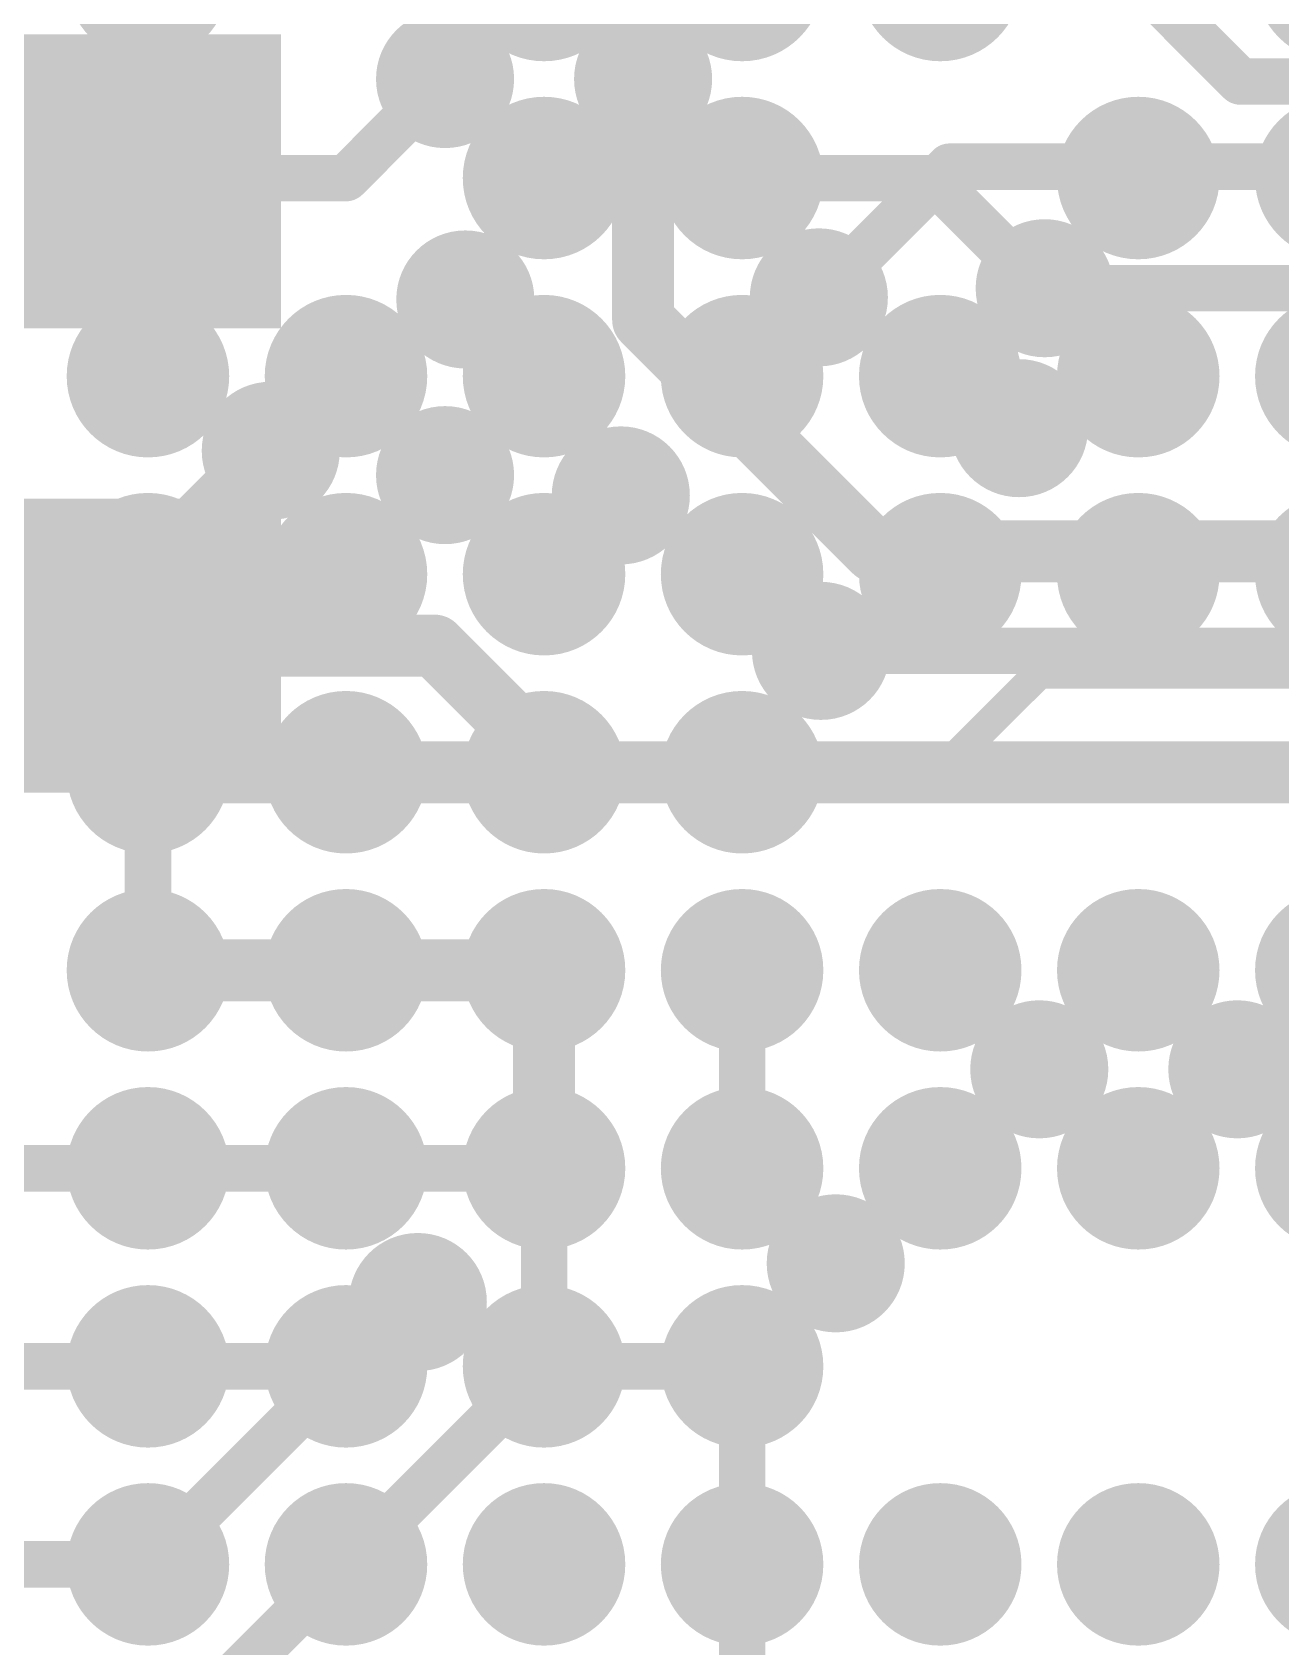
# Model space of a CAD drawing. Header units: millimetres. Extents: x -0.39 to 4.37, y -0.38 to 3.54.
# Drawn here: x 1.9392 to 2.1005, y 1.6705 to 1.8791 of the extents above; entities that cross this region are included whole.
import ezdxf

# ---------------------------------------------------------------- set-up
doc = ezdxf.new("R2010")
doc.units = ezdxf.units.MM
doc.header["$MEASUREMENT"] = 0
for name, color, linetype in [('BottomLayer', 5, 'Continuous'), ('BottomPaste', 16, 'Continuous'), ('BottomSolder', 6, 'Continuous'), ('TopLayer', 1, 'Continuous'), ('TopPaste', 8, 'Continuous'), ('TopSolder', 216, 'Continuous'), ('ViaHoleLayer', 16, 'Continuous')]:
    doc.layers.add(name, color=color, linetype=linetype)

# ---------------------------------------------------------------- blocks, each defined once
blk = doc.blocks.new('C__0603_B_277')
at = {"layer": 'BottomLayer'}
for points in [[(-0.015, 0.0175), (-0.015, -0.0175), (-0.045, -0.0175), (-0.045, 0.0175)], [(0.045, 0.0175), (0.045, -0.0175), (0.015, -0.0175), (0.015, 0.0175)]]:
    blk.add_hatch(color=5, dxfattribs=at).paths.add_polyline_path(points)
at = {"layer": 'BottomPaste'}
for points in [[(-0.015, 0.0175), (-0.015, -0.0175), (-0.045, -0.0175), (-0.045, 0.0175)], [(0.045, 0.0175), (0.045, -0.0175), (0.015, -0.0175), (0.015, 0.0175)]]:
    blk.add_hatch(color=16, dxfattribs=at).paths.add_polyline_path(points)
at = {"layer": 'BottomSolder'}
for points in [[(-0.011, 0.0215), (-0.011, -0.0215), (-0.049, -0.0215), (-0.049, 0.0215)], [(0.049, 0.0215), (0.049, -0.0215), (0.011, -0.0215), (0.011, 0.0215)]]:
    blk.add_hatch(color=6, dxfattribs=at).paths.add_polyline_path(points)
blk = doc.blocks.new('RK3399_364')
at = {"layer": 'TopLayer'}
h = blk.add_hatch(color=1, dxfattribs=at)
edge = h.paths.add_edge_path()
edge.add_arc((-0.25591, -0.05118), 0.0065, 0, 360)
h = blk.add_hatch(color=1, dxfattribs=at)
edge = h.paths.add_edge_path()
edge.add_arc((-0.23032, -0.05118), 0.0065, 0, 360)
h = blk.add_hatch(color=1, dxfattribs=at)
edge = h.paths.add_edge_path()
edge.add_arc((-0.20472, -0.05118), 0.0065, 0, 360)
h = blk.add_hatch(color=1, dxfattribs=at)
edge = h.paths.add_edge_path()
edge.add_arc((-0.17913, -0.05118), 0.0065, 0, 360)
h = blk.add_hatch(color=1, dxfattribs=at)
edge = h.paths.add_edge_path()
edge.add_arc((-0.15354, -0.05118), 0.0065, 0, 360)
h = blk.add_hatch(color=1, dxfattribs=at)
edge = h.paths.add_edge_path()
edge.add_arc((-0.12795, -0.05118), 0.0065, 0, 360)
h = blk.add_hatch(color=1, dxfattribs=at)
edge = h.paths.add_edge_path()
edge.add_arc((-0.20472, -0.07677), 0.0065, 0, 360)
h = blk.add_hatch(color=1, dxfattribs=at)
edge = h.paths.add_edge_path()
edge.add_arc((-0.17913, -0.07677), 0.0065, 0, 360)
h = blk.add_hatch(color=1, dxfattribs=at)
edge = h.paths.add_edge_path()
edge.add_arc((-0.15354, -0.07677), 0.0065, 0, 360)
h = blk.add_hatch(color=1, dxfattribs=at)
edge = h.paths.add_edge_path()
edge.add_arc((-0.12795, -0.07677), 0.0065, 0, 360)
h = blk.add_hatch(color=1, dxfattribs=at)
edge = h.paths.add_edge_path()
edge.add_arc((-0.25591, -0.10236), 0.0065, 0, 360)
h = blk.add_hatch(color=1, dxfattribs=at)
edge = h.paths.add_edge_path()
edge.add_arc((-0.23032, -0.10236), 0.0065, 0, 360)
h = blk.add_hatch(color=1, dxfattribs=at)
edge = h.paths.add_edge_path()
edge.add_arc((-0.20472, -0.10236), 0.0065, 0, 360)
h = blk.add_hatch(color=1, dxfattribs=at)
edge = h.paths.add_edge_path()
edge.add_arc((-0.17913, -0.10236), 0.0065, 0, 360)
h = blk.add_hatch(color=1, dxfattribs=at)
edge = h.paths.add_edge_path()
edge.add_arc((-0.15354, -0.10236), 0.0065, 0, 360)
h = blk.add_hatch(color=1, dxfattribs=at)
edge = h.paths.add_edge_path()
edge.add_arc((-0.12795, -0.10236), 0.0065, 0, 360)
h = blk.add_hatch(color=1, dxfattribs=at)
edge = h.paths.add_edge_path()
edge.add_arc((-0.25591, -0.12795), 0.0065, 0, 360)
h = blk.add_hatch(color=1, dxfattribs=at)
edge = h.paths.add_edge_path()
edge.add_arc((-0.23032, -0.12795), 0.0065, 0, 360)
h = blk.add_hatch(color=1, dxfattribs=at)
edge = h.paths.add_edge_path()
edge.add_arc((-0.20472, -0.12795), 0.0065, 0, 360)
h = blk.add_hatch(color=1, dxfattribs=at)
edge = h.paths.add_edge_path()
edge.add_arc((-0.17913, -0.12795), 0.0065, 0, 360)
h = blk.add_hatch(color=1, dxfattribs=at)
edge = h.paths.add_edge_path()
edge.add_arc((-0.15354, -0.12795), 0.0065, 0, 360)
h = blk.add_hatch(color=1, dxfattribs=at)
edge = h.paths.add_edge_path()
edge.add_arc((-0.12795, -0.12795), 0.0065, 0, 360)
h = blk.add_hatch(color=1, dxfattribs=at)
edge = h.paths.add_edge_path()
edge.add_arc((-0.20472, -0.15354), 0.0065, 0, 360)
h = blk.add_hatch(color=1, dxfattribs=at)
edge = h.paths.add_edge_path()
edge.add_arc((-0.17913, -0.15354), 0.0065, 0, 360)
h = blk.add_hatch(color=1, dxfattribs=at)
edge = h.paths.add_edge_path()
edge.add_arc((-0.15354, -0.15354), 0.0065, 0, 360)
h = blk.add_hatch(color=1, dxfattribs=at)
edge = h.paths.add_edge_path()
edge.add_arc((-0.12795, -0.15354), 0.0065, 0, 360)
h = blk.add_hatch(color=1, dxfattribs=at)
edge = h.paths.add_edge_path()
edge.add_arc((-0.25591, -0.17913), 0.0065, 0, 360)
h = blk.add_hatch(color=1, dxfattribs=at)
edge = h.paths.add_edge_path()
edge.add_arc((-0.23032, -0.17913), 0.0065, 0, 360)
h = blk.add_hatch(color=1, dxfattribs=at)
edge = h.paths.add_edge_path()
edge.add_arc((-0.20472, -0.17913), 0.0065, 0, 360)
h = blk.add_hatch(color=1, dxfattribs=at)
edge = h.paths.add_edge_path()
edge.add_arc((-0.17913, -0.17913), 0.0065, 0, 360)
h = blk.add_hatch(color=1, dxfattribs=at)
edge = h.paths.add_edge_path()
edge.add_arc((-0.15354, -0.17913), 0.0065, 0, 360)
h = blk.add_hatch(color=1, dxfattribs=at)
edge = h.paths.add_edge_path()
edge.add_arc((-0.12795, -0.17913), 0.0065, 0, 360)
h = blk.add_hatch(color=1, dxfattribs=at)
edge = h.paths.add_edge_path()
edge.add_arc((-0.25591, -0.20472), 0.0065, 0, 360)
h = blk.add_hatch(color=1, dxfattribs=at)
edge = h.paths.add_edge_path()
edge.add_arc((-0.23032, -0.20472), 0.0065, 0, 360)
h = blk.add_hatch(color=1, dxfattribs=at)
edge = h.paths.add_edge_path()
edge.add_arc((-0.20472, -0.20472), 0.0065, 0, 360)
h = blk.add_hatch(color=1, dxfattribs=at)
edge = h.paths.add_edge_path()
edge.add_arc((-0.17913, -0.20472), 0.0065, 0, 360)
h = blk.add_hatch(color=1, dxfattribs=at)
edge = h.paths.add_edge_path()
edge.add_arc((-0.15354, -0.20472), 0.0065, 0, 360)
h = blk.add_hatch(color=1, dxfattribs=at)
edge = h.paths.add_edge_path()
edge.add_arc((-0.12795, -0.20472), 0.0065, 0, 360)
h = blk.add_hatch(color=1, dxfattribs=at)
edge = h.paths.add_edge_path()
edge.add_arc((-0.25591, -0.23032), 0.0065, 0, 360)
h = blk.add_hatch(color=1, dxfattribs=at)
edge = h.paths.add_edge_path()
edge.add_arc((-0.20472, -0.23032), 0.0065, 0, 360)
h = blk.add_hatch(color=1, dxfattribs=at)
edge = h.paths.add_edge_path()
edge.add_arc((-0.17913, -0.23032), 0.0065, 0, 360)
h = blk.add_hatch(color=1, dxfattribs=at)
edge = h.paths.add_edge_path()
edge.add_arc((-0.12795, -0.23032), 0.0065, 0, 360)
at = {"layer": 'TopPaste'}
h = blk.add_hatch(color=8, dxfattribs=at)
edge = h.paths.add_edge_path()
edge.add_arc((-0.25591, -0.05118), 0.0065, 0, 360)
h = blk.add_hatch(color=8, dxfattribs=at)
edge = h.paths.add_edge_path()
edge.add_arc((-0.23032, -0.05118), 0.0065, 0, 360)
h = blk.add_hatch(color=8, dxfattribs=at)
edge = h.paths.add_edge_path()
edge.add_arc((-0.20472, -0.05118), 0.0065, 0, 360)
h = blk.add_hatch(color=8, dxfattribs=at)
edge = h.paths.add_edge_path()
edge.add_arc((-0.17913, -0.05118), 0.0065, 0, 360)
h = blk.add_hatch(color=8, dxfattribs=at)
edge = h.paths.add_edge_path()
edge.add_arc((-0.15354, -0.05118), 0.0065, 0, 360)
h = blk.add_hatch(color=8, dxfattribs=at)
edge = h.paths.add_edge_path()
edge.add_arc((-0.12795, -0.05118), 0.0065, 0, 360)
h = blk.add_hatch(color=8, dxfattribs=at)
edge = h.paths.add_edge_path()
edge.add_arc((-0.20472, -0.07677), 0.0065, 0, 360)
h = blk.add_hatch(color=8, dxfattribs=at)
edge = h.paths.add_edge_path()
edge.add_arc((-0.17913, -0.07677), 0.0065, 0, 360)
h = blk.add_hatch(color=8, dxfattribs=at)
edge = h.paths.add_edge_path()
edge.add_arc((-0.15354, -0.07677), 0.0065, 0, 360)
h = blk.add_hatch(color=8, dxfattribs=at)
edge = h.paths.add_edge_path()
edge.add_arc((-0.12795, -0.07677), 0.0065, 0, 360)
h = blk.add_hatch(color=8, dxfattribs=at)
edge = h.paths.add_edge_path()
edge.add_arc((-0.25591, -0.10236), 0.0065, 0, 360)
h = blk.add_hatch(color=8, dxfattribs=at)
edge = h.paths.add_edge_path()
edge.add_arc((-0.23032, -0.10236), 0.0065, 0, 360)
h = blk.add_hatch(color=8, dxfattribs=at)
edge = h.paths.add_edge_path()
edge.add_arc((-0.20472, -0.10236), 0.0065, 0, 360)
h = blk.add_hatch(color=8, dxfattribs=at)
edge = h.paths.add_edge_path()
edge.add_arc((-0.17913, -0.10236), 0.0065, 0, 360)
h = blk.add_hatch(color=8, dxfattribs=at)
edge = h.paths.add_edge_path()
edge.add_arc((-0.15354, -0.10236), 0.0065, 0, 360)
h = blk.add_hatch(color=8, dxfattribs=at)
edge = h.paths.add_edge_path()
edge.add_arc((-0.12795, -0.10236), 0.0065, 0, 360)
h = blk.add_hatch(color=8, dxfattribs=at)
edge = h.paths.add_edge_path()
edge.add_arc((-0.25591, -0.12795), 0.0065, 0, 360)
h = blk.add_hatch(color=8, dxfattribs=at)
edge = h.paths.add_edge_path()
edge.add_arc((-0.23032, -0.12795), 0.0065, 0, 360)
h = blk.add_hatch(color=8, dxfattribs=at)
edge = h.paths.add_edge_path()
edge.add_arc((-0.20472, -0.12795), 0.0065, 0, 360)
h = blk.add_hatch(color=8, dxfattribs=at)
edge = h.paths.add_edge_path()
edge.add_arc((-0.17913, -0.12795), 0.0065, 0, 360)
h = blk.add_hatch(color=8, dxfattribs=at)
edge = h.paths.add_edge_path()
edge.add_arc((-0.15354, -0.12795), 0.0065, 0, 360)
h = blk.add_hatch(color=8, dxfattribs=at)
edge = h.paths.add_edge_path()
edge.add_arc((-0.12795, -0.12795), 0.0065, 0, 360)
h = blk.add_hatch(color=8, dxfattribs=at)
edge = h.paths.add_edge_path()
edge.add_arc((-0.20472, -0.15354), 0.0065, 0, 360)
h = blk.add_hatch(color=8, dxfattribs=at)
edge = h.paths.add_edge_path()
edge.add_arc((-0.17913, -0.15354), 0.0065, 0, 360)
h = blk.add_hatch(color=8, dxfattribs=at)
edge = h.paths.add_edge_path()
edge.add_arc((-0.15354, -0.15354), 0.0065, 0, 360)
h = blk.add_hatch(color=8, dxfattribs=at)
edge = h.paths.add_edge_path()
edge.add_arc((-0.12795, -0.15354), 0.0065, 0, 360)
h = blk.add_hatch(color=8, dxfattribs=at)
edge = h.paths.add_edge_path()
edge.add_arc((-0.25591, -0.17913), 0.0065, 0, 360)
h = blk.add_hatch(color=8, dxfattribs=at)
edge = h.paths.add_edge_path()
edge.add_arc((-0.23032, -0.17913), 0.0065, 0, 360)
h = blk.add_hatch(color=8, dxfattribs=at)
edge = h.paths.add_edge_path()
edge.add_arc((-0.20472, -0.17913), 0.0065, 0, 360)
h = blk.add_hatch(color=8, dxfattribs=at)
edge = h.paths.add_edge_path()
edge.add_arc((-0.17913, -0.17913), 0.0065, 0, 360)
h = blk.add_hatch(color=8, dxfattribs=at)
edge = h.paths.add_edge_path()
edge.add_arc((-0.15354, -0.17913), 0.0065, 0, 360)
h = blk.add_hatch(color=8, dxfattribs=at)
edge = h.paths.add_edge_path()
edge.add_arc((-0.12795, -0.17913), 0.0065, 0, 360)
h = blk.add_hatch(color=8, dxfattribs=at)
edge = h.paths.add_edge_path()
edge.add_arc((-0.25591, -0.20472), 0.0065, 0, 360)
h = blk.add_hatch(color=8, dxfattribs=at)
edge = h.paths.add_edge_path()
edge.add_arc((-0.23032, -0.20472), 0.0065, 0, 360)
h = blk.add_hatch(color=8, dxfattribs=at)
edge = h.paths.add_edge_path()
edge.add_arc((-0.20472, -0.20472), 0.0065, 0, 360)
h = blk.add_hatch(color=8, dxfattribs=at)
edge = h.paths.add_edge_path()
edge.add_arc((-0.17913, -0.20472), 0.0065, 0, 360)
h = blk.add_hatch(color=8, dxfattribs=at)
edge = h.paths.add_edge_path()
edge.add_arc((-0.15354, -0.20472), 0.0065, 0, 360)
h = blk.add_hatch(color=8, dxfattribs=at)
edge = h.paths.add_edge_path()
edge.add_arc((-0.12795, -0.20472), 0.0065, 0, 360)
h = blk.add_hatch(color=8, dxfattribs=at)
edge = h.paths.add_edge_path()
edge.add_arc((-0.25591, -0.23032), 0.0065, 0, 360)
h = blk.add_hatch(color=8, dxfattribs=at)
edge = h.paths.add_edge_path()
edge.add_arc((-0.20472, -0.23032), 0.0065, 0, 360)
h = blk.add_hatch(color=8, dxfattribs=at)
edge = h.paths.add_edge_path()
edge.add_arc((-0.17913, -0.23032), 0.0065, 0, 360)
h = blk.add_hatch(color=8, dxfattribs=at)
edge = h.paths.add_edge_path()
edge.add_arc((-0.12795, -0.23032), 0.0065, 0, 360)
at = {"layer": 'TopSolder'}
h = blk.add_hatch(color=216, dxfattribs=at)
edge = h.paths.add_edge_path()
edge.add_arc((-0.2815, -0.05118), 0.0105, 0, 360)
h = blk.add_hatch(color=216, dxfattribs=at)
edge = h.paths.add_edge_path()
edge.add_arc((-0.25591, -0.05118), 0.0105, 0, 360)
h = blk.add_hatch(color=216, dxfattribs=at)
edge = h.paths.add_edge_path()
edge.add_arc((-0.23032, -0.05118), 0.0105, 0, 360)
h = blk.add_hatch(color=216, dxfattribs=at)
edge = h.paths.add_edge_path()
edge.add_arc((-0.20472, -0.05118), 0.0105, 0, 360)
h = blk.add_hatch(color=216, dxfattribs=at)
edge = h.paths.add_edge_path()
edge.add_arc((-0.17913, -0.05118), 0.0105, 0, 360)
h = blk.add_hatch(color=216, dxfattribs=at)
edge = h.paths.add_edge_path()
edge.add_arc((-0.15354, -0.05118), 0.0105, 0, 360)
h = blk.add_hatch(color=216, dxfattribs=at)
edge = h.paths.add_edge_path()
edge.add_arc((-0.12795, -0.05118), 0.0105, 0, 360)
h = blk.add_hatch(color=216, dxfattribs=at)
edge = h.paths.add_edge_path()
edge.add_arc((-0.20472, -0.07677), 0.0105, 0, 360)
h = blk.add_hatch(color=216, dxfattribs=at)
edge = h.paths.add_edge_path()
edge.add_arc((-0.17913, -0.07677), 0.0105, 0, 360)
h = blk.add_hatch(color=216, dxfattribs=at)
edge = h.paths.add_edge_path()
edge.add_arc((-0.15354, -0.07677), 0.0105, 0, 360)
h = blk.add_hatch(color=216, dxfattribs=at)
edge = h.paths.add_edge_path()
edge.add_arc((-0.12795, -0.07677), 0.0105, 0, 360)
h = blk.add_hatch(color=216, dxfattribs=at)
edge = h.paths.add_edge_path()
edge.add_arc((-0.2815, -0.10236), 0.0105, 0, 360)
h = blk.add_hatch(color=216, dxfattribs=at)
edge = h.paths.add_edge_path()
edge.add_arc((-0.25591, -0.10236), 0.0105, 0, 360)
h = blk.add_hatch(color=216, dxfattribs=at)
edge = h.paths.add_edge_path()
edge.add_arc((-0.23032, -0.10236), 0.0105, 0, 360)
h = blk.add_hatch(color=216, dxfattribs=at)
edge = h.paths.add_edge_path()
edge.add_arc((-0.20472, -0.10236), 0.0105, 0, 360)
h = blk.add_hatch(color=216, dxfattribs=at)
edge = h.paths.add_edge_path()
edge.add_arc((-0.17913, -0.10236), 0.0105, 0, 360)
h = blk.add_hatch(color=216, dxfattribs=at)
edge = h.paths.add_edge_path()
edge.add_arc((-0.15354, -0.10236), 0.0105, 0, 360)
h = blk.add_hatch(color=216, dxfattribs=at)
edge = h.paths.add_edge_path()
edge.add_arc((-0.12795, -0.10236), 0.0105, 0, 360)
h = blk.add_hatch(color=216, dxfattribs=at)
edge = h.paths.add_edge_path()
edge.add_arc((-0.2815, -0.12795), 0.0105, 0, 360)
h = blk.add_hatch(color=216, dxfattribs=at)
edge = h.paths.add_edge_path()
edge.add_arc((-0.25591, -0.12795), 0.0105, 0, 360)
h = blk.add_hatch(color=216, dxfattribs=at)
edge = h.paths.add_edge_path()
edge.add_arc((-0.23032, -0.12795), 0.0105, 0, 360)
h = blk.add_hatch(color=216, dxfattribs=at)
edge = h.paths.add_edge_path()
edge.add_arc((-0.20472, -0.12795), 0.0105, 0, 360)
h = blk.add_hatch(color=216, dxfattribs=at)
edge = h.paths.add_edge_path()
edge.add_arc((-0.17913, -0.12795), 0.0105, 0, 360)
h = blk.add_hatch(color=216, dxfattribs=at)
edge = h.paths.add_edge_path()
edge.add_arc((-0.15354, -0.12795), 0.0105, 0, 360)
h = blk.add_hatch(color=216, dxfattribs=at)
edge = h.paths.add_edge_path()
edge.add_arc((-0.12795, -0.12795), 0.0105, 0, 360)
h = blk.add_hatch(color=216, dxfattribs=at)
edge = h.paths.add_edge_path()
edge.add_arc((-0.20472, -0.15354), 0.0105, 0, 360)
h = blk.add_hatch(color=216, dxfattribs=at)
edge = h.paths.add_edge_path()
edge.add_arc((-0.17913, -0.15354), 0.0105, 0, 360)
h = blk.add_hatch(color=216, dxfattribs=at)
edge = h.paths.add_edge_path()
edge.add_arc((-0.15354, -0.15354), 0.0105, 0, 360)
h = blk.add_hatch(color=216, dxfattribs=at)
edge = h.paths.add_edge_path()
edge.add_arc((-0.12795, -0.15354), 0.0105, 0, 360)
h = blk.add_hatch(color=216, dxfattribs=at)
edge = h.paths.add_edge_path()
edge.add_arc((-0.2815, -0.17913), 0.0105, 0, 360)
h = blk.add_hatch(color=216, dxfattribs=at)
edge = h.paths.add_edge_path()
edge.add_arc((-0.25591, -0.17913), 0.0105, 0, 360)
h = blk.add_hatch(color=216, dxfattribs=at)
edge = h.paths.add_edge_path()
edge.add_arc((-0.23032, -0.17913), 0.0105, 0, 360)
h = blk.add_hatch(color=216, dxfattribs=at)
edge = h.paths.add_edge_path()
edge.add_arc((-0.20472, -0.17913), 0.0105, 0, 360)
h = blk.add_hatch(color=216, dxfattribs=at)
edge = h.paths.add_edge_path()
edge.add_arc((-0.17913, -0.17913), 0.0105, 0, 360)
h = blk.add_hatch(color=216, dxfattribs=at)
edge = h.paths.add_edge_path()
edge.add_arc((-0.15354, -0.17913), 0.0105, 0, 360)
h = blk.add_hatch(color=216, dxfattribs=at)
edge = h.paths.add_edge_path()
edge.add_arc((-0.12795, -0.17913), 0.0105, 0, 360)
h = blk.add_hatch(color=216, dxfattribs=at)
edge = h.paths.add_edge_path()
edge.add_arc((-0.2815, -0.20472), 0.0105, 0, 360)
h = blk.add_hatch(color=216, dxfattribs=at)
edge = h.paths.add_edge_path()
edge.add_arc((-0.25591, -0.20472), 0.0105, 0, 360)
h = blk.add_hatch(color=216, dxfattribs=at)
edge = h.paths.add_edge_path()
edge.add_arc((-0.23032, -0.20472), 0.0105, 0, 360)
h = blk.add_hatch(color=216, dxfattribs=at)
edge = h.paths.add_edge_path()
edge.add_arc((-0.20472, -0.20472), 0.0105, 0, 360)
h = blk.add_hatch(color=216, dxfattribs=at)
edge = h.paths.add_edge_path()
edge.add_arc((-0.17913, -0.20472), 0.0105, 0, 360)
h = blk.add_hatch(color=216, dxfattribs=at)
edge = h.paths.add_edge_path()
edge.add_arc((-0.15354, -0.20472), 0.0105, 0, 360)
h = blk.add_hatch(color=216, dxfattribs=at)
edge = h.paths.add_edge_path()
edge.add_arc((-0.12795, -0.20472), 0.0105, 0, 360)
h = blk.add_hatch(color=216, dxfattribs=at)
edge = h.paths.add_edge_path()
edge.add_arc((-0.2815, -0.23032), 0.0105, 0, 360)
h = blk.add_hatch(color=216, dxfattribs=at)
edge = h.paths.add_edge_path()
edge.add_arc((-0.25591, -0.23032), 0.0105, 0, 360)
h = blk.add_hatch(color=216, dxfattribs=at)
edge = h.paths.add_edge_path()
edge.add_arc((-0.20472, -0.23032), 0.0105, 0, 360)
h = blk.add_hatch(color=216, dxfattribs=at)
edge = h.paths.add_edge_path()
edge.add_arc((-0.17913, -0.23032), 0.0105, 0, 360)
h = blk.add_hatch(color=216, dxfattribs=at)
edge = h.paths.add_edge_path()
edge.add_arc((-0.12795, -0.23032), 0.0105, 0, 360)
h = blk.add_hatch(color=216, dxfattribs=at)
edge = h.paths.add_edge_path()
edge.add_arc((-0.2815, -0.25591), 0.0105, 0, 360)
h = blk.add_hatch(color=216, dxfattribs=at)
edge = h.paths.add_edge_path()
edge.add_arc((-0.23032, -0.25591), 0.0105, 0, 360)
h = blk.add_hatch(color=216, dxfattribs=at)
edge = h.paths.add_edge_path()
edge.add_arc((-0.20472, -0.25591), 0.0105, 0, 360)
h = blk.add_hatch(color=216, dxfattribs=at)
edge = h.paths.add_edge_path()
edge.add_arc((-0.17913, -0.25591), 0.0105, 0, 360)
h = blk.add_hatch(color=216, dxfattribs=at)
edge = h.paths.add_edge_path()
edge.add_arc((-0.12795, -0.25591), 0.0105, 0, 360)

msp = doc.modelspace()

# ---------------------------------------------------------------- hatches: boundary and pattern name
at = {"layer": 'BottomLayer'}
h = msp.add_hatch(color=5, dxfattribs=at)
edge = h.paths.add_edge_path()
edge.add_arc((1.99252, 1.87303), 0.00492, 0, 360)
h = msp.add_hatch(color=5, dxfattribs=at)
edge = h.paths.add_edge_path()
edge.add_arc((2.01811, 1.87303), 0.00492, 0, 360)
h = msp.add_hatch(color=5, dxfattribs=at)
edge = h.paths.add_edge_path()
edge.add_arc((1.95382, 1.86082), 0.00492, 0, 360)
h = msp.add_hatch(color=5, dxfattribs=at)
edge = h.paths.add_edge_path()
edge.add_arc((2.07, 1.846), 0.00492, 0, 360)
h = msp.add_hatch(color=5, dxfattribs=at)
edge = h.paths.add_edge_path()
edge.add_arc((1.99514, 1.84455), 0.00492, 0, 360)
h = msp.add_hatch(color=5, dxfattribs=at)
edge = h.paths.add_edge_path()
edge.add_arc((2.04082, 1.84482), 0.00492, 0, 360)
h = msp.add_hatch(color=5, dxfattribs=at)
edge = h.paths.add_edge_path()
edge.add_arc((2.06668, 1.82792), 0.00492, 0, 360)
h = msp.add_hatch(color=5, dxfattribs=at)
edge = h.paths.add_edge_path()
edge.add_arc((1.97, 1.825), 0.00492, 0, 360)
h = msp.add_hatch(color=5, dxfattribs=at)
edge = h.paths.add_edge_path()
edge.add_arc((1.99252, 1.82185), 0.00492, 0, 360)
h = msp.add_hatch(color=5, dxfattribs=at)
edge = h.paths.add_edge_path()
edge.add_arc((2.01523, 1.81923), 0.00492, 0, 360)
h = msp.add_hatch(color=5, dxfattribs=at)
edge = h.paths.add_edge_path()
edge.add_arc((2.04109, 1.79914), 0.00492, 0, 360)
h = msp.add_hatch(color=5, dxfattribs=at)
edge = h.paths.add_edge_path()
edge.add_arc((2.0693, 1.74507), 0.00492, 0, 360)
h = msp.add_hatch(color=5, dxfattribs=at)
edge = h.paths.add_edge_path()
edge.add_arc((2.09489, 1.74507), 0.00492, 0, 360)
h = msp.add_hatch(color=5, dxfattribs=at)
edge = h.paths.add_edge_path()
edge.add_arc((2.043, 1.72), 0.00492, 0, 360)
h = msp.add_hatch(color=5, dxfattribs=at)
edge = h.paths.add_edge_path()
edge.add_arc((1.989, 1.715), 0.00492, 0, 360)
at = {"layer": 'BottomSolder'}
h = msp.add_hatch(color=6, dxfattribs=at)
edge = h.paths.add_edge_path()
edge.add_arc((1.99252, 1.87303), 0.00892, 0, 360)
h = msp.add_hatch(color=6, dxfattribs=at)
edge = h.paths.add_edge_path()
edge.add_arc((2.01811, 1.87303), 0.00892, 0, 360)
h = msp.add_hatch(color=6, dxfattribs=at)
edge = h.paths.add_edge_path()
edge.add_arc((1.95382, 1.86082), 0.00892, 0, 360)
h = msp.add_hatch(color=6, dxfattribs=at)
edge = h.paths.add_edge_path()
edge.add_arc((2.07, 1.846), 0.00892, 0, 360)
h = msp.add_hatch(color=6, dxfattribs=at)
edge = h.paths.add_edge_path()
edge.add_arc((1.99514, 1.84455), 0.00892, 0, 360)
h = msp.add_hatch(color=6, dxfattribs=at)
edge = h.paths.add_edge_path()
edge.add_arc((2.04082, 1.84482), 0.00892, 0, 360)
h = msp.add_hatch(color=6, dxfattribs=at)
edge = h.paths.add_edge_path()
edge.add_arc((2.06668, 1.82792), 0.00892, 0, 360)
h = msp.add_hatch(color=6, dxfattribs=at)
edge = h.paths.add_edge_path()
edge.add_arc((1.97, 1.825), 0.00892, 0, 360)
h = msp.add_hatch(color=6, dxfattribs=at)
edge = h.paths.add_edge_path()
edge.add_arc((1.99252, 1.82185), 0.00892, 0, 360)
h = msp.add_hatch(color=6, dxfattribs=at)
edge = h.paths.add_edge_path()
edge.add_arc((2.01523, 1.81923), 0.00892, 0, 360)
h = msp.add_hatch(color=6, dxfattribs=at)
edge = h.paths.add_edge_path()
edge.add_arc((2.04109, 1.79914), 0.00892, 0, 360)
h = msp.add_hatch(color=6, dxfattribs=at)
edge = h.paths.add_edge_path()
edge.add_arc((2.0693, 1.74507), 0.00892, 0, 360)
h = msp.add_hatch(color=6, dxfattribs=at)
edge = h.paths.add_edge_path()
edge.add_arc((2.09489, 1.74507), 0.00892, 0, 360)
h = msp.add_hatch(color=6, dxfattribs=at)
edge = h.paths.add_edge_path()
edge.add_arc((2.043, 1.72), 0.00892, 0, 360)
h = msp.add_hatch(color=6, dxfattribs=at)
edge = h.paths.add_edge_path()
edge.add_arc((1.989, 1.715), 0.00892, 0, 360)
at = {"layer": 'TopLayer'}
h = msp.add_hatch(color=1, dxfattribs=at)
edge = h.paths.add_edge_path()
edge.add_arc((1.99252, 1.87303), 0.00492, 0, 360)
h = msp.add_hatch(color=1, dxfattribs=at)
edge = h.paths.add_edge_path()
edge.add_arc((2.01811, 1.87303), 0.00492, 0, 360)
h = msp.add_hatch(color=1, dxfattribs=at)
edge = h.paths.add_edge_path()
edge.add_arc((1.95382, 1.86082), 0.00492, 0, 360)
h = msp.add_hatch(color=1, dxfattribs=at)
edge = h.paths.add_edge_path()
edge.add_arc((2.07, 1.846), 0.00492, 0, 360)
h = msp.add_hatch(color=1, dxfattribs=at)
edge = h.paths.add_edge_path()
edge.add_arc((1.99514, 1.84455), 0.00492, 0, 360)
h = msp.add_hatch(color=1, dxfattribs=at)
edge = h.paths.add_edge_path()
edge.add_arc((2.04082, 1.84482), 0.00492, 0, 360)
h = msp.add_hatch(color=1, dxfattribs=at)
edge = h.paths.add_edge_path()
edge.add_arc((2.06668, 1.82792), 0.00492, 0, 360)
h = msp.add_hatch(color=1, dxfattribs=at)
edge = h.paths.add_edge_path()
edge.add_arc((1.97, 1.825), 0.00492, 0, 360)
h = msp.add_hatch(color=1, dxfattribs=at)
edge = h.paths.add_edge_path()
edge.add_arc((1.99252, 1.82185), 0.00492, 0, 360)
h = msp.add_hatch(color=1, dxfattribs=at)
edge = h.paths.add_edge_path()
edge.add_arc((2.01523, 1.81923), 0.00492, 0, 360)
h = msp.add_hatch(color=1, dxfattribs=at)
edge = h.paths.add_edge_path()
edge.add_arc((2.04109, 1.79914), 0.00492, 0, 360)
h = msp.add_hatch(color=1, dxfattribs=at)
edge = h.paths.add_edge_path()
edge.add_arc((2.0693, 1.74507), 0.00492, 0, 360)
h = msp.add_hatch(color=1, dxfattribs=at)
edge = h.paths.add_edge_path()
edge.add_arc((2.09489, 1.74507), 0.00492, 0, 360)
h = msp.add_hatch(color=1, dxfattribs=at)
edge = h.paths.add_edge_path()
edge.add_arc((2.043, 1.72), 0.00492, 0, 360)
h = msp.add_hatch(color=1, dxfattribs=at)
edge = h.paths.add_edge_path()
edge.add_arc((1.989, 1.715), 0.00492, 0, 360)
at = {"layer": 'TopSolder'}
h = msp.add_hatch(color=216, dxfattribs=at)
edge = h.paths.add_edge_path()
edge.add_arc((1.99252, 1.87303), 0.00892, 0, 360)
h = msp.add_hatch(color=216, dxfattribs=at)
edge = h.paths.add_edge_path()
edge.add_arc((2.01811, 1.87303), 0.00892, 0, 360)
h = msp.add_hatch(color=216, dxfattribs=at)
edge = h.paths.add_edge_path()
edge.add_arc((1.95382, 1.86082), 0.00892, 0, 360)
h = msp.add_hatch(color=216, dxfattribs=at)
edge = h.paths.add_edge_path()
edge.add_arc((2.07, 1.846), 0.00892, 0, 360)
h = msp.add_hatch(color=216, dxfattribs=at)
edge = h.paths.add_edge_path()
edge.add_arc((1.99514, 1.84455), 0.00892, 0, 360)
h = msp.add_hatch(color=216, dxfattribs=at)
edge = h.paths.add_edge_path()
edge.add_arc((2.04082, 1.84482), 0.00892, 0, 360)
h = msp.add_hatch(color=216, dxfattribs=at)
edge = h.paths.add_edge_path()
edge.add_arc((2.06668, 1.82792), 0.00892, 0, 360)
h = msp.add_hatch(color=216, dxfattribs=at)
edge = h.paths.add_edge_path()
edge.add_arc((1.97, 1.825), 0.00892, 0, 360)
h = msp.add_hatch(color=216, dxfattribs=at)
edge = h.paths.add_edge_path()
edge.add_arc((1.99252, 1.82185), 0.00892, 0, 360)
h = msp.add_hatch(color=216, dxfattribs=at)
edge = h.paths.add_edge_path()
edge.add_arc((2.01523, 1.81923), 0.00892, 0, 360)
h = msp.add_hatch(color=216, dxfattribs=at)
edge = h.paths.add_edge_path()
edge.add_arc((2.04109, 1.79914), 0.00892, 0, 360)
h = msp.add_hatch(color=216, dxfattribs=at)
edge = h.paths.add_edge_path()
edge.add_arc((2.0693, 1.74507), 0.00892, 0, 360)
h = msp.add_hatch(color=216, dxfattribs=at)
edge = h.paths.add_edge_path()
edge.add_arc((2.09489, 1.74507), 0.00892, 0, 360)
h = msp.add_hatch(color=216, dxfattribs=at)
edge = h.paths.add_edge_path()
edge.add_arc((2.043, 1.72), 0.00892, 0, 360)
h = msp.add_hatch(color=216, dxfattribs=at)
edge = h.paths.add_edge_path()
edge.add_arc((1.989, 1.715), 0.00892, 0, 360)
at = {"layer": 'ViaHoleLayer'}
h = msp.add_hatch(color=16, dxfattribs=at)
edge = h.paths.add_edge_path()
edge.add_arc((1.99252, 1.87303), 0.00394, 0, 360)
h = msp.add_hatch(color=16, dxfattribs=at)
edge = h.paths.add_edge_path()
edge.add_arc((2.01811, 1.87303), 0.00394, 0, 360)
h = msp.add_hatch(color=16, dxfattribs=at)
edge = h.paths.add_edge_path()
edge.add_arc((1.95382, 1.86082), 0.00394, 0, 360)
h = msp.add_hatch(color=16, dxfattribs=at)
edge = h.paths.add_edge_path()
edge.add_arc((1.99514, 1.84455), 0.00394, 0, 360)
h = msp.add_hatch(color=16, dxfattribs=at)
edge = h.paths.add_edge_path()
edge.add_arc((2.04082, 1.84482), 0.00394, 0, 360)
h = msp.add_hatch(color=16, dxfattribs=at)
edge = h.paths.add_edge_path()
edge.add_arc((2.07, 1.846), 0.00394, 0, 360)
h = msp.add_hatch(color=16, dxfattribs=at)
edge = h.paths.add_edge_path()
edge.add_arc((2.06668, 1.82792), 0.00394, 0, 360)
h = msp.add_hatch(color=16, dxfattribs=at)
edge = h.paths.add_edge_path()
edge.add_arc((1.97, 1.825), 0.00394, 0, 360)
h = msp.add_hatch(color=16, dxfattribs=at)
edge = h.paths.add_edge_path()
edge.add_arc((1.99252, 1.82185), 0.00394, 0, 360)
h = msp.add_hatch(color=16, dxfattribs=at)
edge = h.paths.add_edge_path()
edge.add_arc((2.01523, 1.81923), 0.00394, 0, 360)
h = msp.add_hatch(color=16, dxfattribs=at)
edge = h.paths.add_edge_path()
edge.add_arc((2.04109, 1.79914), 0.00394, 0, 360)
h = msp.add_hatch(color=16, dxfattribs=at)
edge = h.paths.add_edge_path()
edge.add_arc((2.0693, 1.74507), 0.00394, 0, 360)
h = msp.add_hatch(color=16, dxfattribs=at)
edge = h.paths.add_edge_path()
edge.add_arc((2.09489, 1.74507), 0.00394, 0, 360)
h = msp.add_hatch(color=16, dxfattribs=at)
edge = h.paths.add_edge_path()
edge.add_arc((2.043, 1.72), 0.00394, 0, 360)
h = msp.add_hatch(color=16, dxfattribs=at)
edge = h.paths.add_edge_path()
edge.add_arc((1.989, 1.715), 0.00394, 0, 360)

# ---------------------------------------------------------------- linework, layer by layer
at = {"layer": 'BottomLayer'}
for points, const_width in [([(2.073, 1.895), (2.09528, 1.87271)], 0.006), ([(2.01811, 1.84189), (2.01811, 1.87303)], 0.008), ([(2.09528, 1.87271), (2.68468, 1.87271)], 0.006), ([(2.04082, 1.84482), (2.05771, 1.86171)], 0.006), ([(2.05771, 1.86171), (2.95371, 1.86171)], 0.006), ([(2.07, 1.846), (2.968, 1.846)], 0.006), ([(2.01811, 1.84189), (2.048, 1.812)], 0.008), ([(2.048, 1.812), (3.07, 1.812)], 0.008), ([(1.91482, 1.76732), (1.94732, 1.79982)], 0.008), ([(1.94732, 1.79982), (1.94982, 1.79982)], 0.008), ([(1.94982, 1.79982), (1.99118, 1.79982)], 0.008), ([(1.99118, 1.79982), (2.00754, 1.78346)], 0.008), ([(2.04109, 1.79914), (2.22586, 1.79914)], 0.006), ([(2.00754, 1.78346), (2.21354, 1.78346)], 0.008)]:
    msp.add_lwpolyline(points, dxfattribs=dict(at, const_width=const_width))
for points, const_width in [([(2.01611, 1.87303, 1), (2.02011, 1.87303, 1)], 0.004), ([(2.09378, 1.87271, 1), (2.09678, 1.87271, 1)], 0.003), ([(2.09378, 1.87271, 1), (2.09678, 1.87271, 1)], 0.003), ([(2.05621, 1.86171, 1), (2.05921, 1.86171, 1)], 0.003), ([(2.05621, 1.86171, 1), (2.05921, 1.86171, 1)], 0.003), ([(2.0685, 1.846, 1), (2.0715, 1.846, 1)], 0.003), ([(2.03932, 1.84482, 1), (2.04232, 1.84482, 1)], 0.003), ([(2.01611, 1.84189, 1), (2.02011, 1.84189, 1)], 0.004), ([(2.01611, 1.84189, 1), (2.02011, 1.84189, 1)], 0.004), ([(2.046, 1.812, 1), (2.05, 1.812, 1)], 0.004), ([(2.046, 1.812, 1), (2.05, 1.812, 1)], 0.004), ([(1.94532, 1.79982, 1), (1.94932, 1.79982, 1)], 0.004), ([(1.94532, 1.79982, 1), (1.94932, 1.79982, 1)], 0.004), ([(1.94782, 1.79982, 1), (1.95182, 1.79982, 1)], 0.004), ([(1.94782, 1.79982, 1), (1.95182, 1.79982, 1)], 0.004), ([(1.98918, 1.79982, 1), (1.99318, 1.79982, 1)], 0.004), ([(1.98918, 1.79982, 1), (1.99318, 1.79982, 1)], 0.004), ([(2.03959, 1.79914, 1), (2.04259, 1.79914, 1)], 0.003), ([(2.00554, 1.78346, 1), (2.00954, 1.78346, 1)], 0.004), ([(2.00554, 1.78346, 1), (2.00954, 1.78346, 1)], 0.004)]:
    msp.add_lwpolyline(points, format="xyb", close=True, dxfattribs=dict(at, const_width=const_width))
at = {"layer": 'TopLayer'}
for points, const_width in [([(1.99252, 1.87303), (2.00532, 1.88582)], 0.006), ([(1.97973, 1.86023), (1.99252, 1.87303)], 0.006), ([(2.00532, 1.86023), (2.01811, 1.87303)], 0.006), ([(1.92855, 1.86023), (1.95323, 1.86023)], 0.006), ([(1.95323, 1.86023), (1.95382, 1.86082)], 0.006), ([(1.95382, 1.86082), (1.95382, 1.86182)], 0.006), ([(1.95382, 1.86082), (1.954, 1.861)], 0.006), ([(1.95382, 1.86082), (1.95441, 1.86023)], 0.006), ([(1.95441, 1.86023), (1.97973, 1.86023)], 0.006), ([(2.03091, 1.86023), (2.05537, 1.86023)], 0.006), ([(2.05537, 1.86023), (2.0696, 1.846)], 0.006), ([(2.0696, 1.846), (2.07, 1.846)], 0.006), ([(1.99527, 1.84455), (2.00518, 1.83464)], 0.006), ([(2.03091, 1.83477), (2.04082, 1.84469)], 0.006), ([(2.04082, 1.84469), (2.04082, 1.84482)], 0.006), ([(1.97004, 1.825), (1.97968, 1.83464)], 0.008), ([(1.97968, 1.83464), (1.97973, 1.83464)], 0.006), ([(2.03091, 1.83464), (2.03091, 1.83477)], 0.006), ([(2.05663, 1.83464), (2.05839, 1.83464)], 0.006), ([(2.05839, 1.83464), (2.06438, 1.82866)], 0.006), ([(2.06438, 1.82866), (2.06595, 1.82866)], 0.006), ([(2.06595, 1.82866), (2.06668, 1.82792)], 0.006), ([(1.95414, 1.80909), (1.97, 1.82496)], 0.008), ([(1.97, 1.82496), (1.97, 1.825)], 0.008), ([(1.97, 1.825), (1.97004, 1.825)], 0.006), ([(1.97973, 1.80905), (1.99252, 1.82185)], 0.006), ([(2.00532, 1.80918), (2.01523, 1.8191)], 0.006), ([(1.95414, 1.80905), (1.95414, 1.80909)], 0.008), ([(1.95414, 1.78346), (1.95414, 1.80905)], 0.008), ([(2.03104, 1.80905), (2.04096, 1.79914)], 0.006), ([(2.0565, 1.78346), (2.0693, 1.79626)], 0.004), ([(2.0693, 1.79626), (2.30869, 1.79626)], 0.004), ([(1.95414, 1.78346), (1.97973, 1.78346)], 0.008), ([(1.95414, 1.75787), (1.95414, 1.78346)], 0.006), ([(1.97973, 1.78346), (2.00532, 1.78346)], 0.008), ([(2.03091, 1.78346), (2.0565, 1.78346)], 0.004), ([(1.95414, 1.75787), (1.97973, 1.75787)], 0.008), ([(1.97973, 1.75787), (2.00532, 1.75787)], 0.008), ([(2.00532, 1.73228), (2.00532, 1.75787)], 0.008), ([(2.03091, 1.73209), (2.03091, 1.75787)], 0.006), ([(2.0565, 1.73228), (2.0693, 1.74507)], 0.006), ([(2.08209, 1.73228), (2.09489, 1.74507)], 0.006), ([(1.92855, 1.73228), (1.95414, 1.73228)], 0.006), ([(1.95414, 1.73228), (1.97973, 1.73228)], 0.006), ([(1.97973, 1.73228), (2.00532, 1.73228)], 0.006), ([(2.00532, 1.70669), (2.00532, 1.73228)], 0.006), ([(2.03091, 1.73219), (2.03091, 1.73228)], 0.006), ([(2.03091, 1.73219), (2.04291, 1.72019)], 0.006), ([(2.03091, 1.73209), (2.043, 1.72)], 0.006), ([(2.04291, 1.72019), (2.043, 1.72019)], 0.006), ([(1.98021, 1.70669), (1.98852, 1.715)], 0.006), ([(1.98852, 1.715), (1.989, 1.715)], 0.006), ([(1.92855, 1.70669), (1.95414, 1.70669)], 0.006), ([(1.95414, 1.6811), (1.97985, 1.70681)], 0.006), ([(1.95414, 1.70669), (1.98021, 1.70669)], 0.006), ([(1.97973, 1.6811), (2.00532, 1.70669)], 0.006), ([(1.97973, 1.70669), (1.98021, 1.70669)], 0.006), ([(2.00532, 1.70669), (2.0306, 1.70669)], 0.006), ([(2.0306, 1.70669), (2.03091, 1.707)], 0.006), ([(2.03091, 1.707), (2.03106, 1.70684)], 0.006), ([(2.03091, 1.6811), (2.03091, 1.70669)], 0.006), ([(1.92855, 1.6811), (1.95414, 1.6811)], 0.006), ([(1.95414, 1.65557), (1.9797, 1.68113)], 0.006), ([(2.03091, 1.65551), (2.03091, 1.6811)], 0.006)]:
    msp.add_lwpolyline(points, dxfattribs=dict(at, const_width=const_width))
for points, const_width in [([(1.99102, 1.87303, 1), (1.99402, 1.87303, 1)], 0.003), ([(1.99102, 1.87303, 1), (1.99402, 1.87303, 1)], 0.003), ([(2.01661, 1.87303, 1), (2.01961, 1.87303, 1)], 0.003), ([(1.95173, 1.86023, 1), (1.95473, 1.86023, 1)], 0.003), ([(1.95173, 1.86023, 1), (1.95473, 1.86023, 1)], 0.003), ([(1.95232, 1.86182, 1), (1.95532, 1.86182, 1)], 0.003), ([(1.95232, 1.86082, 1), (1.95532, 1.86082, 1)], 0.003), ([(1.95232, 1.86082, 1), (1.95532, 1.86082, 1)], 0.003), ([(1.95232, 1.86082, 1), (1.95532, 1.86082, 1)], 0.003), ([(1.95232, 1.86082, 1), (1.95532, 1.86082, 1)], 0.003), ([(1.9525, 1.861, 1), (1.9555, 1.861, 1)], 0.003), ([(1.95291, 1.86023, 1), (1.95591, 1.86023, 1)], 0.003), ([(1.95291, 1.86023, 1), (1.95591, 1.86023, 1)], 0.003), ([(1.97823, 1.86023, 1), (1.98123, 1.86023, 1)], 0.003), ([(1.97823, 1.86023, 1), (1.98123, 1.86023, 1)], 0.003), ([(2.00382, 1.86023, 1), (2.00682, 1.86023, 1)], 0.003), ([(2.02941, 1.86023, 1), (2.03241, 1.86023, 1)], 0.003), ([(2.05387, 1.86023, 1), (2.05687, 1.86023, 1)], 0.003), ([(2.05387, 1.86023, 1), (2.05687, 1.86023, 1)], 0.003), ([(2.0681, 1.846, 1), (2.0711, 1.846, 1)], 0.003), ([(2.0681, 1.846, 1), (2.0711, 1.846, 1)], 0.003), ([(2.0685, 1.846, 1), (2.0715, 1.846, 1)], 0.003), ([(1.99377, 1.84455, 1), (1.99677, 1.84455, 1)], 0.003), ([(2.03932, 1.84482, 1), (2.04232, 1.84482, 1)], 0.003), ([(2.03932, 1.84469, 1), (2.04232, 1.84469, 1)], 0.003), ([(2.03932, 1.84469, 1), (2.04232, 1.84469, 1)], 0.003), ([(1.97768, 1.83464, 1), (1.98168, 1.83464, 1)], 0.004), ([(1.97818, 1.83464, 1), (1.98118, 1.83464, 1)], 0.003), ([(1.97823, 1.83464, 1), (1.98123, 1.83464, 1)], 0.003), ([(2.00368, 1.83464, 1), (2.00668, 1.83464, 1)], 0.003), ([(2.02941, 1.83477, 1), (2.03241, 1.83477, 1)], 0.003), ([(2.02941, 1.83477, 1), (2.03241, 1.83477, 1)], 0.003), ([(2.02941, 1.83464, 1), (2.03241, 1.83464, 1)], 0.003), ([(2.05513, 1.83464, 1), (2.05813, 1.83464, 1)], 0.003), ([(2.05689, 1.83464, 1), (2.05989, 1.83464, 1)], 0.003), ([(2.05689, 1.83464, 1), (2.05989, 1.83464, 1)], 0.003), ([(2.06288, 1.82866, 1), (2.06588, 1.82866, 1)], 0.003), ([(2.06288, 1.82866, 1), (2.06588, 1.82866, 1)], 0.003), ([(2.06445, 1.82866, 1), (2.06745, 1.82866, 1)], 0.003), ([(2.06445, 1.82866, 1), (2.06745, 1.82866, 1)], 0.003), ([(2.06518, 1.82792, 1), (2.06818, 1.82792, 1)], 0.003), ([(1.968, 1.825, 1), (1.972, 1.825, 1)], 0.004), ([(1.968, 1.82496, 1), (1.972, 1.82496, 1)], 0.004), ([(1.968, 1.82496, 1), (1.972, 1.82496, 1)], 0.004), ([(1.96804, 1.825, 1), (1.97204, 1.825, 1)], 0.004), ([(1.9685, 1.825, 1), (1.9715, 1.825, 1)], 0.003), ([(1.96854, 1.825, 1), (1.97154, 1.825, 1)], 0.003), ([(1.99102, 1.82185, 1), (1.99402, 1.82185, 1)], 0.003), ([(2.01373, 1.8191, 1), (2.01673, 1.8191, 1)], 0.003), ([(1.95214, 1.80909, 1), (1.95614, 1.80909, 1)], 0.004), ([(1.95214, 1.80909, 1), (1.95614, 1.80909, 1)], 0.004), ([(1.95214, 1.80905, 1), (1.95614, 1.80905, 1)], 0.004), ([(1.95214, 1.80905, 1), (1.95614, 1.80905, 1)], 0.004), ([(1.97823, 1.80905, 1), (1.98123, 1.80905, 1)], 0.003), ([(2.00382, 1.80918, 1), (2.00682, 1.80918, 1)], 0.003), ([(2.02954, 1.80905, 1), (2.03254, 1.80905, 1)], 0.003), ([(2.03946, 1.79914, 1), (2.04246, 1.79914, 1)], 0.003), ([(2.0683, 1.79626, 1), (2.0703, 1.79626, 1)], 0.002), ([(2.0683, 1.79626, 1), (2.0703, 1.79626, 1)], 0.002), ([(1.95214, 1.78346, 1), (1.95614, 1.78346, 1)], 0.004), ([(1.95214, 1.78346, 1), (1.95614, 1.78346, 1)], 0.004), ([(1.95264, 1.78346, 1), (1.95564, 1.78346, 1)], 0.003), ([(1.97773, 1.78346, 1), (1.98173, 1.78346, 1)], 0.004), ([(1.97773, 1.78346, 1), (1.98173, 1.78346, 1)], 0.004), ([(2.00332, 1.78346, 1), (2.00732, 1.78346, 1)], 0.004), ([(2.02991, 1.78346, 1), (2.03191, 1.78346, 1)], 0.002), ([(2.0555, 1.78346, 1), (2.0575, 1.78346, 1)], 0.002), ([(2.0555, 1.78346, 1), (2.0575, 1.78346, 1)], 0.002), ([(1.95214, 1.75787, 1), (1.95614, 1.75787, 1)], 0.004), ([(1.95264, 1.75787, 1), (1.95564, 1.75787, 1)], 0.003), ([(1.97773, 1.75787, 1), (1.98173, 1.75787, 1)], 0.004), ([(1.97773, 1.75787, 1), (1.98173, 1.75787, 1)], 0.004), ([(2.00332, 1.75787, 1), (2.00732, 1.75787, 1)], 0.004), ([(2.00332, 1.75787, 1), (2.00732, 1.75787, 1)], 0.004), ([(2.02941, 1.75787, 1), (2.03241, 1.75787, 1)], 0.003), ([(2.0678, 1.74507, 1), (2.0708, 1.74507, 1)], 0.003), ([(2.09339, 1.74507, 1), (2.09639, 1.74507, 1)], 0.003), ([(2.00332, 1.73228, 1), (2.00732, 1.73228, 1)], 0.004), ([(1.95264, 1.73228, 1), (1.95564, 1.73228, 1)], 0.003), ([(1.95264, 1.73228, 1), (1.95564, 1.73228, 1)], 0.003), ([(1.97823, 1.73228, 1), (1.98123, 1.73228, 1)], 0.003), ([(1.97823, 1.73228, 1), (1.98123, 1.73228, 1)], 0.003), ([(2.00382, 1.73228, 1), (2.00682, 1.73228, 1)], 0.003), ([(2.00382, 1.73228, 1), (2.00682, 1.73228, 1)], 0.003), ([(2.02941, 1.73228, 1), (2.03241, 1.73228, 1)], 0.003), ([(2.02941, 1.73219, 1), (2.03241, 1.73219, 1)], 0.003), ([(2.02941, 1.73219, 1), (2.03241, 1.73219, 1)], 0.003), ([(2.02941, 1.73209, 1), (2.03241, 1.73209, 1)], 0.003), ([(2.02941, 1.73209, 1), (2.03241, 1.73209, 1)], 0.003), ([(2.055, 1.73228, 1), (2.058, 1.73228, 1)], 0.003), ([(2.08059, 1.73228, 1), (2.08359, 1.73228, 1)], 0.003), ([(2.04141, 1.72019, 1), (2.04441, 1.72019, 1)], 0.003), ([(2.04141, 1.72019, 1), (2.04441, 1.72019, 1)], 0.003), ([(2.0415, 1.72019, 1), (2.0445, 1.72019, 1)], 0.003), ([(2.0415, 1.72, 1), (2.0445, 1.72, 1)], 0.003), ([(1.98702, 1.715, 1), (1.99002, 1.715, 1)], 0.003), ([(1.98702, 1.715, 1), (1.99002, 1.715, 1)], 0.003), ([(1.9875, 1.715, 1), (1.9905, 1.715, 1)], 0.003), ([(1.95264, 1.70669, 1), (1.95564, 1.70669, 1)], 0.003), ([(1.95264, 1.70669, 1), (1.95564, 1.70669, 1)], 0.003), ([(1.97823, 1.70669, 1), (1.98123, 1.70669, 1)], 0.003), ([(1.97835, 1.70681, 1), (1.98135, 1.70681, 1)], 0.003), ([(1.97871, 1.70669, 1), (1.98171, 1.70669, 1)], 0.003), ([(1.97871, 1.70669, 1), (1.98171, 1.70669, 1)], 0.003), ([(1.97871, 1.70669, 1), (1.98171, 1.70669, 1)], 0.003), ([(2.00382, 1.70669, 1), (2.00682, 1.70669, 1)], 0.003), ([(2.00382, 1.70669, 1), (2.00682, 1.70669, 1)], 0.003), ([(2.00382, 1.70669, 1), (2.00682, 1.70669, 1)], 0.003), ([(2.0291, 1.70669, 1), (2.0321, 1.70669, 1)], 0.003), ([(2.0291, 1.70669, 1), (2.0321, 1.70669, 1)], 0.003), ([(2.02941, 1.707, 1), (2.03241, 1.707, 1)], 0.003), ([(2.02941, 1.707, 1), (2.03241, 1.707, 1)], 0.003), ([(2.02941, 1.70669, 1), (2.03241, 1.70669, 1)], 0.003), ([(2.02956, 1.70684, 1), (2.03256, 1.70684, 1)], 0.003), ([(1.95264, 1.6811, 1), (1.95564, 1.6811, 1)], 0.003), ([(1.95264, 1.6811, 1), (1.95564, 1.6811, 1)], 0.003), ([(1.9782, 1.68113, 1), (1.9812, 1.68113, 1)], 0.003), ([(1.97823, 1.6811, 1), (1.98123, 1.6811, 1)], 0.003), ([(2.02941, 1.6811, 1), (2.03241, 1.6811, 1)], 0.003), ([(2.02941, 1.6811, 1), (2.03241, 1.6811, 1)], 0.003)]:
    msp.add_lwpolyline(points, format="xyb", close=True, dxfattribs=dict(at, const_width=const_width))

# ---------------------------------------------------------------- block references
for name, p, rotation in [('RK3399_364', (1.82618, 1.62992), 180), ('C__0603_B_277', (1.94982, 1.82982), 270)]:
    msp.add_blockref(name, p, dxfattribs=dict(rotation=rotation))

doc.saveas('drawing.dxf')
